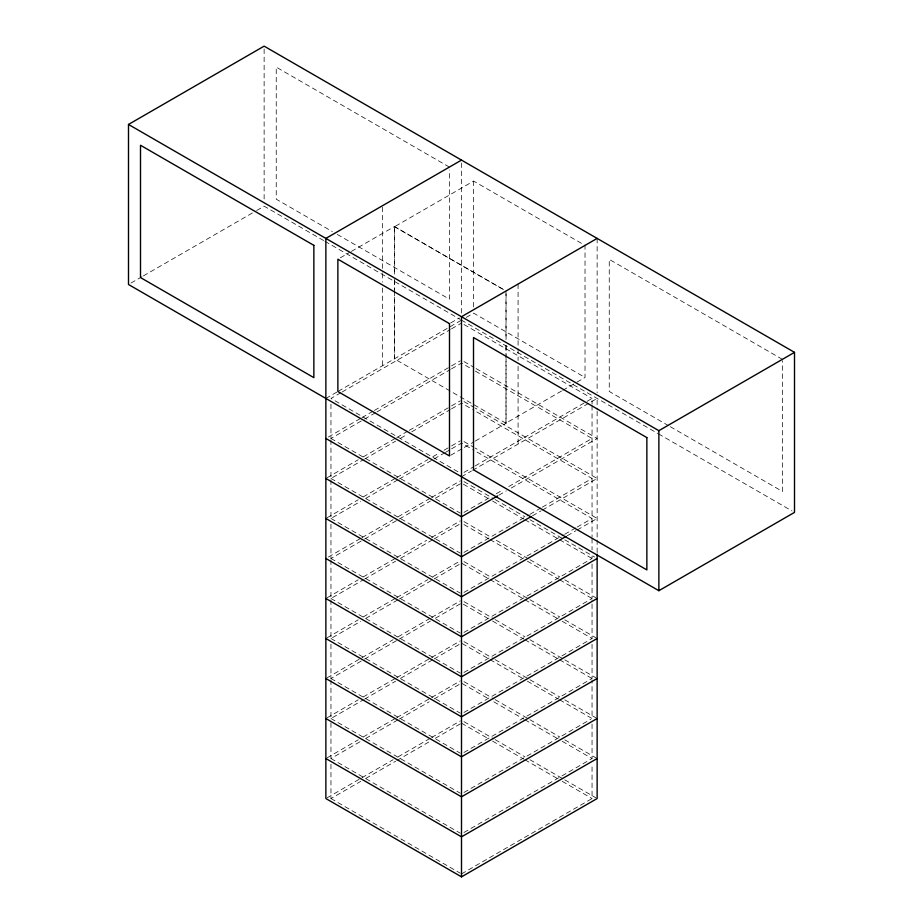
<?xml version="1.0" encoding="UTF-8"?>
<svg xmlns="http://www.w3.org/2000/svg" width="923" height="923" viewBox="0 0 923 923"><rect width="100%" height="100%" fill="white"/><g stroke="black" fill="none" stroke-linecap="round" stroke-linejoin="round"><path stroke-width="0.69" stroke-dasharray="4.62 3.46" d="M130.985 283.061L142.188 276.588M143.423 275.873L255.417 211.217M256.663 210.502L264.128 206.187L324.031 240.776M340.333 257.782L350.175 252.106M351.398 251.391L394.456 226.539L503.589 289.557M394.559 274.096L394.559 226.723L473.614 181.081L585.02 245.403L585.02 377.461L575.144 383.172M450.724 322.935L459.331 317.974M325.865 398.448L337.068 391.975M338.164 391.34L461.5 320.143M466.207 317.42L473.614 313.139L585.02 377.461M340.899 392.702L330.953 398.448L460.254 473.095M342.145 391.987L450.309 329.534M451.555 328.819L461.5 323.073M328.357 437.017L360.708 418.338M361.954 417.623L373.146 411.15M374.392 410.435L450.297 366.616M451.543 365.9L460.254 360.87M330.953 404.159L330.953 438.46L363.281 419.792M364.527 419.077L375.707 412.616M376.953 411.9L450.309 369.546M451.555 368.831L461.5 363.085L471.445 368.831M327.111 477.745L358.216 459.781M363.201 456.908L395.552 438.229M396.798 437.514L407.989 431.053M409.235 430.326L450.297 406.628M451.543 405.901L460.254 400.87M330.953 439.89L330.953 478.46L363.281 459.804M364.527 459.089L395.609 441.136M400.582 438.263L406.789 434.675M411.773 431.802L450.309 409.558M451.555 408.843L461.5 403.097L471.445 408.843M327.111 517.757L358.216 499.793M363.201 496.92L395.552 478.241M396.798 477.526L427.903 459.562M432.875 456.689L439.106 453.101M444.078 450.228L450.297 446.628M451.543 445.913L460.254 440.882M330.953 479.891L330.953 518.472L360.789 501.247M365.762 498.374L398.09 479.718M399.336 478.991L432.899 459.619M434.145 458.893L444.09 453.158M445.336 452.432L450.309 449.57M451.555 448.843L461.5 443.109L471.445 448.843M561.553 391.017L505.966 423.103L505.966 355.643M562.788 390.302L573.91 383.887M450.724 455.247L463.023 448.151M464.257 447.436L474.087 441.759M475.322 441.044L506.069 423.288L506.069 358.574M463.992 472.38L473.937 466.634M475.172 465.919L585.828 402.036M587.074 401.32L592.047 398.448L592.047 404.159M461.5 476.753L471.457 471.007M472.564 470.361L597.135 398.448L597.135 409.881M328.357 557.042L360.708 538.363M361.954 537.648L393.06 519.684M398.032 516.811L430.395 498.132M431.641 497.416L460.254 480.895M330.953 524.195L330.953 558.484L363.281 539.817M364.527 539.101L398.09 519.718M399.336 519.003L430.418 501.062M435.391 498.189L461.5 483.11L487.609 498.189M463.992 512.392L491.336 496.597M496.309 493.724L502.527 490.136M508.746 486.548L592.047 438.46L472.691 369.546M498.835 495.213L506.3 490.898M511.273 488.025L597.135 438.46L475.183 368.046M327.111 597.781L358.216 579.817M363.201 576.944L395.552 558.265M396.798 557.538L426.657 540.301M431.641 537.428L460.254 520.907M330.953 559.915L330.953 598.496L363.281 579.829M364.527 579.113L395.609 561.172M400.582 558.3L432.899 539.632M434.145 538.917L461.5 523.122M463.992 552.404L528.637 515.069M529.883 514.353L541.074 507.892M542.32 507.177L592.047 478.46L472.691 409.558M532.433 515.819L541.143 510.8M542.389 510.073L597.135 478.46L475.183 408.058M327.111 637.781L358.216 619.829M363.201 616.945L395.552 598.277M396.798 597.55L427.903 579.598M432.875 576.713L460.254 560.919M330.953 599.927L330.953 638.508L360.789 621.271M365.762 618.41L398.09 599.742M399.336 599.027L432.899 579.644M434.145 578.929L461.5 563.134L488.855 578.929M463.992 592.404L563.445 534.982M564.691 534.267L575.883 527.806M577.129 527.091L592.047 518.472L472.691 449.57M567.276 535.721L575.987 530.69M577.221 529.975L597.135 518.472L475.183 448.07M327.111 677.794L360.708 658.399M361.954 657.684L393.06 639.72M398.032 636.847L430.395 618.168M431.641 617.441L460.254 600.919M330.953 644.219L330.953 678.509L363.281 659.853M364.527 659.137L398.09 639.754M399.336 639.028L430.418 621.087M435.391 618.214L461.5 603.146L487.609 618.214M463.992 632.417L592.047 558.484L592.047 555.623M327.111 717.806L358.216 699.842M363.201 696.969L395.552 678.29M396.798 677.574L430.395 658.18M431.641 657.453L460.254 640.931M330.953 679.939L330.953 718.521L363.281 699.865M364.527 699.138L395.609 681.197M400.582 678.324L432.899 659.657M434.145 658.941L461.5 643.146L488.855 658.941M463.992 672.429L592.047 598.496L592.047 562.776M327.111 757.818L358.216 739.854M363.201 736.981L395.552 718.302M396.798 717.586L430.395 698.18M431.641 697.465L460.254 680.943M330.953 722.813L330.953 758.533L360.789 741.307M365.762 738.435L398.09 719.767M399.336 719.052L429.172 701.826M434.145 698.953L461.5 683.158L488.855 698.953M463.992 712.441L592.047 638.508L592.047 599.927M327.111 797.818L360.708 778.424M361.954 777.708L393.06 759.744M398.032 756.872L430.395 738.192M431.641 737.477L460.254 720.955M330.953 764.244L330.953 798.545L360.789 781.32M365.762 778.447L395.609 761.21M396.844 760.494L430.418 741.111M435.391 738.25L460.254 723.886M463.992 752.453L592.047 678.509L592.047 644.219M463.992 792.453L590.801 719.236M463.992 832.465L592.047 758.533L592.047 722.813M461.5 873.908L592.047 798.545L592.047 764.244M449.386 167.098L276.242 67.137L276.242 199.195L332.303 231.558M782.392 359.347L609.249 259.386L609.249 391.456L669.037 425.976M394.559 226.723L503.485 289.614M337.276 234.43L449.386 299.156L449.386 169.97M670.283 426.691L782.392 491.417L782.392 360.789M324.954 241.307L460.254 319.416M461.304 320.027L657.961 433.568M658.48 433.868L792.026 510.961M463.992 324.515L592.047 398.448M463.992 361.585L473.949 367.331M506.069 423.288L394.456 358.851L394.456 294.137M463.992 401.597L473.949 407.343M463.992 441.598L473.949 447.355M463.992 481.61L493.851 498.858M495.097 499.574L524.968 516.811M529.94 519.684L563.538 539.09M564.784 539.805L594.643 557.042M492.582 501.062L523.664 519.003M524.91 519.718L558.473 539.101M559.719 539.817L592.047 558.484M330.953 438.46L460.254 513.107M463.992 521.622L491.359 537.428M496.343 540.301L528.694 558.98M529.94 559.696L559.799 576.944M564.784 579.817L595.889 597.781M463.992 524.564L488.855 538.917M490.101 539.632L522.418 558.3M527.391 561.172L558.473 579.113M559.719 579.829L592.047 598.496M330.953 478.46L460.254 553.119M463.992 561.634L490.125 576.713M495.097 579.598L528.694 598.992M529.94 599.708L559.799 616.945M564.784 619.829L595.889 637.781M490.101 579.644L523.664 599.027M524.91 599.742L557.238 618.41M562.211 621.271L592.047 638.508M330.953 518.472L460.254 593.131M463.992 601.646L493.851 618.883M495.097 619.598L524.968 636.847M529.94 639.72L563.538 659.114M564.784 659.83L595.889 677.794M492.582 621.087L523.664 639.028M524.91 639.754L558.473 659.137M559.719 659.853L592.047 678.509M330.953 558.484L460.254 633.132M463.992 641.647L493.851 658.895M495.097 659.61L528.694 679.005M529.94 679.732L559.799 696.969M564.784 699.842L595.889 717.806M490.101 659.657L522.418 678.324M527.391 681.197L558.473 699.138M559.719 699.865L592.047 718.521L592.047 679.939M330.953 598.496L460.254 673.144M463.992 681.659L493.851 698.907M495.097 699.622L528.694 719.017M529.94 719.732L559.799 736.981M564.784 739.854L595.889 757.818M493.828 701.826L523.664 719.052M524.91 719.767L557.238 738.435M562.211 741.307L592.047 758.533M330.953 638.508L460.254 713.156M463.992 721.671L493.851 738.908M495.097 739.635L524.968 756.872M529.94 759.744L563.538 779.139M564.784 779.866L595.889 797.818M461.5 723.17L487.609 738.25M492.582 741.111L523.664 759.064M524.91 759.779L557.238 778.447M562.211 781.32L592.047 798.545M330.953 678.509L460.254 753.168M330.953 718.521L460.254 793.18M330.953 758.533L460.254 833.181M330.953 798.545L460.254 873.193M597.135 238.411L597.135 392.679M597.135 411.312L597.135 538.478M597.135 539.909L597.135 552.773M592.047 405.589L592.047 537.048M592.047 538.478L592.047 549.912M518.08 284.053L518.08 347.486M518.08 348.929L518.08 360.466M518.08 366.235L518.08 444.09M506.069 293.86L506.069 339.883M506.069 345.629L506.069 357.143M505.966 291.045L505.966 339.849M505.966 345.594L505.966 354.201M473.614 181.081L473.614 307.405M461.5 162.979L461.5 314.374M394.559 279.842L394.559 289.88M394.559 291.322L394.559 358.782M394.456 226.539L394.456 273.993M394.456 279.75L394.456 292.695M382.445 207.179L382.445 272.066M382.445 273.508L382.445 282.161M382.445 287.93L382.445 365.785M264.128 49.034L264.128 198.976"/><path stroke-width="1.38" d="M128.493 124.455L264.128 46.15L794.507 352.355L794.507 512.392L658.872 590.708L128.493 284.492L128.493 124.455L658.872 430.672L794.507 352.355M461.5 160.094L325.865 238.411L325.865 798.545L461.5 876.85L597.135 798.545L597.135 554.192M597.135 238.411L461.5 316.716L461.5 876.85M497.589 495.928L461.5 516.765L325.865 438.46M531.187 516.545L461.5 556.777L325.865 478.46M566.03 536.436L461.5 596.789L325.865 518.472M597.135 558.484L461.5 636.789L325.865 558.484M597.135 598.496L461.5 676.801L325.865 598.496M597.135 638.508L461.5 716.813L325.865 638.508M597.135 678.509L461.5 756.825L325.865 678.509M597.135 718.521L461.5 796.826L325.865 718.521M597.135 758.533L461.5 836.838L325.865 758.533M658.872 430.672L658.872 590.708M313.855 245.345L140.504 145.257L140.504 277.569L313.855 377.645L313.855 245.345M449.489 323.65L337.876 259.201L337.876 391.514L449.489 455.962L449.489 323.65M646.861 437.594L473.511 337.518L473.511 469.819L646.861 569.906L646.861 437.594"/></g></svg>
